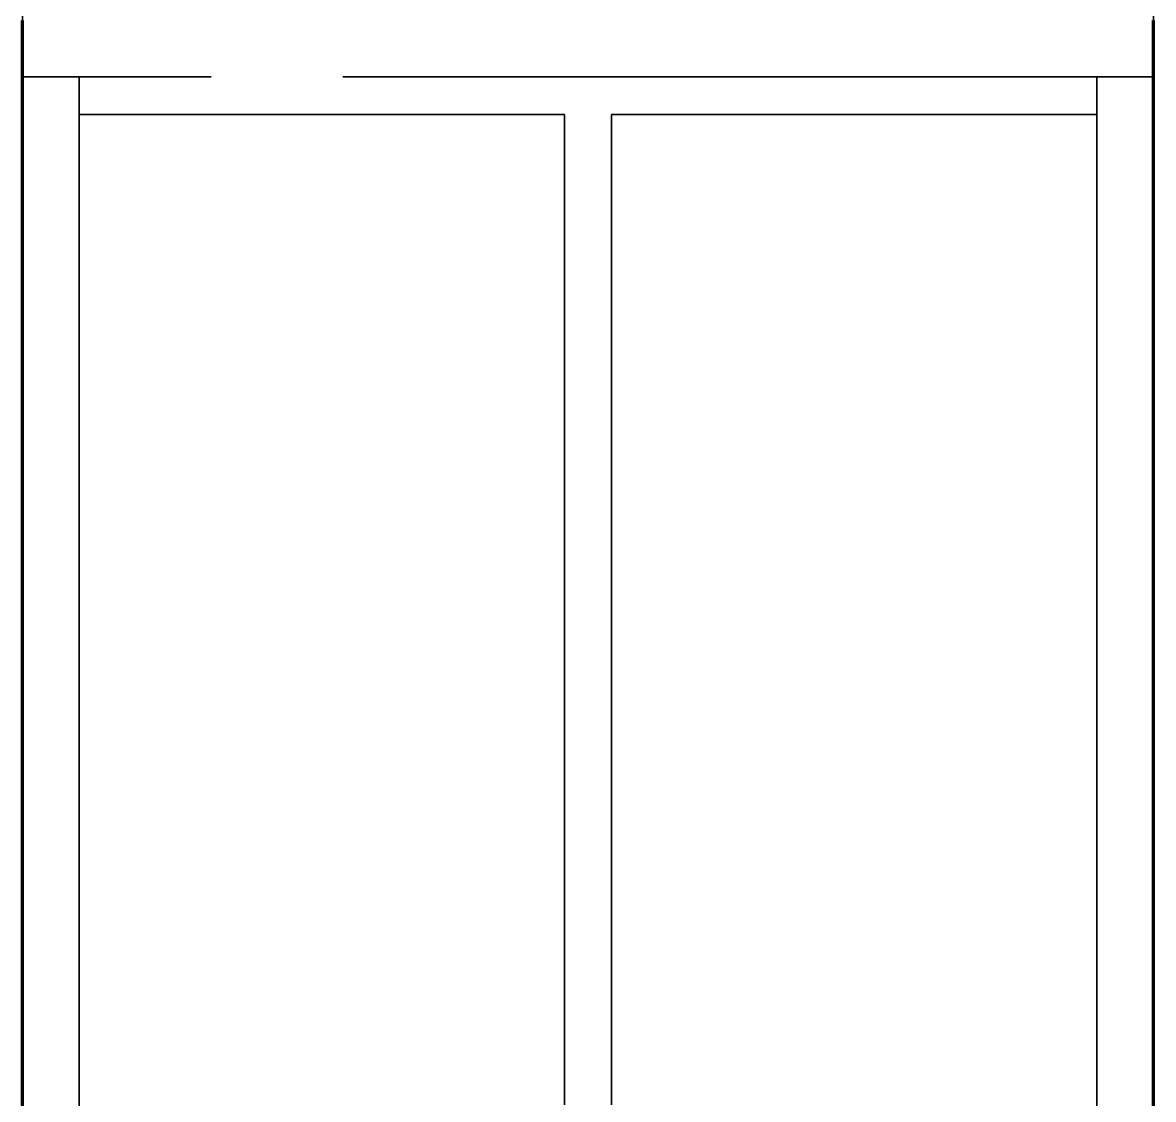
# Model space of a CAD drawing. Header units: millimetres. Extents: x 0 to 2382, y 0 to 420.
# Drawn here: x 125.4 to 131.4, y 118.98 to 124.69 of the extents above; entities that cross this region are included whole.
import ezdxf

# ---------------------------------------------------------------- set-up
doc = ezdxf.new("R2010")
doc.units = ezdxf.units.MM
doc.linetypes.add('IRAM-E-TRAZOS', pattern=[5, 4, -1])
doc.layers.add('01-VISIBLE', color=7, linetype='CONTINUOUS', lineweight=70)
doc.layers.add('02-OCULTA', color=4, linetype='IRAM-E-TRAZOS', lineweight=35)

msp = doc.modelspace()

# ---------------------------------------------------------------- linework, layer by layer
at = {"layer": '01-VISIBLE'}
for points in [[(125.4, 118.9), (125.4, 119), (125.4, 119.1), (125.4, 119.2), (125.4, 119.3), (125.4, 119.4), (125.4, 119.5), (125.4, 119.6), (125.4, 119.7), (125.4, 119.8), (125.4, 119.9), (125.4, 120), (125.4, 120.1), (125.4, 120.2), (125.4, 120.3), (125.4, 120.4), (125.4, 120.5), (125.4, 120.6), (125.4, 120.7), (125.4, 120.8), (125.4, 120.9), (125.4, 121), (125.4, 121.1), (125.4, 121.2), (125.4, 121.3), (125.4, 121.4), (125.4, 121.5), (125.4, 121.6), (125.4, 121.7), (125.4, 121.8), (125.4, 121.9), (125.4, 122), (125.4, 122.1), (125.4, 122.2), (125.4, 122.3), (125.4, 122.4), (125.4, 122.5), (125.4, 122.6), (125.4, 122.7), (125.4, 122.8), (125.4, 122.9), (125.4, 123), (125.4, 123.1), (125.4, 123.2), (125.4, 123.3), (125.4, 123.4), (125.4, 123.5), (125.4, 123.6), (125.4, 123.7), (125.4, 123.8), (125.4, 123.9), (125.4, 124), (125.4, 124.1), (125.4, 124.2), (125.4, 124.3), (125.4, 124.4), (125.4, 124.5), (125.4, 124.6), (125.4, 124.7)], [(131.4, 118.9), (131.4, 119), (131.4, 119.1), (131.4, 119.2), (131.4, 119.3), (131.4, 119.4), (131.4, 119.5), (131.4, 119.6), (131.4, 119.7), (131.4, 119.8), (131.4, 119.9), (131.4, 120), (131.4, 120.1), (131.4, 120.2), (131.4, 120.3), (131.4, 120.4), (131.4, 120.5), (131.4, 120.6), (131.4, 120.7), (131.4, 120.8), (131.4, 120.9), (131.4, 121), (131.4, 121.1), (131.4, 121.2), (131.4, 121.3), (131.4, 121.4), (131.4, 121.5), (131.4, 121.6), (131.4, 121.7), (131.4, 121.8), (131.4, 121.9), (131.4, 122), (131.4, 122.1), (131.4, 122.2), (131.4, 122.3), (131.4, 122.4), (131.4, 122.5), (131.4, 122.6), (131.4, 122.7), (131.4, 122.8), (131.4, 122.9), (131.4, 123), (131.4, 123.1), (131.4, 123.2), (131.4, 123.3), (131.4, 123.4), (131.4, 123.5), (131.4, 123.6), (131.4, 123.7), (131.4, 123.8), (131.4, 123.9), (131.4, 124), (131.4, 124.1), (131.4, 124.2), (131.4, 124.3), (131.4, 124.4), (131.4, 124.5), (131.4, 124.6), (131.4, 124.7)]]:
    msp.add_lwpolyline(points, dxfattribs=at)
at = {"layer": '02-OCULTA'}
for p, q in [((131.4, 124.4), (125.4, 124.4)), ((131.1, 124.4), (125.7, 124.4)), ((128.275, 124.2), (125.7, 124.2)), ((131.1, 124.2), (128.525, 124.2))]:
    msp.add_line(p, q, dxfattribs=at)
for points in [[(125.4, 124.7368), (125.4, 124.6867), (125.4, 124.6366), (125.4, 124.5865), (125.4, 124.5363), (125.4, 124.4862), (125.4, 124.4361), (125.4, 124.386), (125.4, 124.3358), (125.4, 124.2857), (125.4, 124.2356), (125.4, 124.1855), (125.4, 124.1353), (125.4, 124.0852), (125.4, 124.0351), (125.4, 123.985), (125.4, 123.9348), (125.4, 123.8847), (125.4, 123.8346), (125.4, 123.7845), (125.4, 123.7343), (125.4, 123.6842), (125.4, 123.6341), (125.4, 123.584), (125.4, 123.5338), (125.4, 123.4837), (125.4, 123.4336), (125.4, 123.3835), (125.4, 123.3333), (125.4, 123.2832), (125.4, 123.2331), (125.4, 123.183), (125.4, 123.1328), (125.4, 123.0827), (125.4, 123.0326), (125.4, 122.9825), (125.4, 122.9323), (125.4, 122.8822), (125.4, 122.8321), (125.4, 122.782), (125.4, 122.7318), (125.4, 122.6817), (125.4, 122.6316), (125.4, 122.5815), (125.4, 122.5313), (125.4, 122.4812), (125.4, 122.4311), (125.4, 122.381), (125.4, 122.3308), (125.4, 122.2807), (125.4, 122.2306), (125.4, 122.1805), (125.4, 122.1303), (125.4, 122.0802), (125.4, 122.0301), (125.4, 121.9799), (125.4, 121.9298), (125.4, 121.8797), (125.4, 121.8296), (125.4, 121.7794), (125.4, 121.7293), (125.4, 121.6792), (125.4, 121.6291), (125.4, 121.5789), (125.4, 121.5288), (125.4, 121.4787), (125.4, 121.4286), (125.4, 121.3784), (125.4, 121.3283), (125.4, 121.2782), (125.4, 121.2281), (125.4, 121.1779), (125.4, 121.1278), (125.4, 121.0777), (125.4, 121.0276), (125.4, 120.9774), (125.4, 120.9273), (125.4, 120.8772), (125.4, 120.8271), (125.4, 120.7769), (125.4, 120.7268), (125.4, 120.6767), (125.4, 120.6266), (125.4, 120.5764), (125.4, 120.5263), (125.4, 120.4762), (125.4, 120.4261), (125.4, 120.3759), (125.4, 120.3258), (125.4, 120.2757), (125.4, 120.2256), (125.4, 120.1754), (125.4, 120.1253), (125.4, 120.0752), (125.4, 120.0251), (125.4, 119.9749), (125.4, 119.9248), (125.4, 119.8747), (125.4, 119.8246), (125.4, 119.7744), (125.4, 119.7243), (125.4, 119.6742), (125.4, 119.6241), (125.4, 119.5739), (125.4, 119.5238), (125.4, 119.4737), (125.4, 119.4236), (125.4, 119.3734), (125.4, 119.3233), (125.4, 119.2732), (125.4, 119.2231), (125.4, 119.1729), (125.4, 119.1228), (125.4, 119.0727), (125.4, 119.0226), (125.4, 118.9724)], [(131.4, 124.7368), (131.4, 124.6867), (131.4, 124.6366), (131.4, 124.5865), (131.4, 124.5363), (131.4, 124.4862), (131.4, 124.4361), (131.4, 124.386), (131.4, 124.3358), (131.4, 124.2857), (131.4, 124.2356), (131.4, 124.1855), (131.4, 124.1353), (131.4, 124.0852), (131.4, 124.0351), (131.4, 123.985), (131.4, 123.9348), (131.4, 123.8847), (131.4, 123.8346), (131.4, 123.7845), (131.4, 123.7343), (131.4, 123.6842), (131.4, 123.6341), (131.4, 123.584), (131.4, 123.5338), (131.4, 123.4837), (131.4, 123.4336), (131.4, 123.3835), (131.4, 123.3333), (131.4, 123.2832), (131.4, 123.2331), (131.4, 123.183), (131.4, 123.1328), (131.4, 123.0827), (131.4, 123.0326), (131.4, 122.9825), (131.4, 122.9323), (131.4, 122.8822), (131.4, 122.8321), (131.4, 122.782), (131.4, 122.7318), (131.4, 122.6817), (131.4, 122.6316), (131.4, 122.5815), (131.4, 122.5313), (131.4, 122.4812), (131.4, 122.4311), (131.4, 122.381), (131.4, 122.3308), (131.4, 122.2807), (131.4, 122.2306), (131.4, 122.1805), (131.4, 122.1303), (131.4, 122.0802), (131.4, 122.0301), (131.4, 121.9799), (131.4, 121.9298), (131.4, 121.8797), (131.4, 121.8296), (131.4, 121.7794), (131.4, 121.7293), (131.4, 121.6792), (131.4, 121.6291), (131.4, 121.5789), (131.4, 121.5288), (131.4, 121.4787), (131.4, 121.4286), (131.4, 121.3784), (131.4, 121.3283), (131.4, 121.2782), (131.4, 121.2281), (131.4, 121.1779), (131.4, 121.1278), (131.4, 121.0777), (131.4, 121.0276), (131.4, 120.9774), (131.4, 120.9273), (131.4, 120.8772), (131.4, 120.8271), (131.4, 120.7769), (131.4, 120.7268), (131.4, 120.6767), (131.4, 120.6266), (131.4, 120.5764), (131.4, 120.5263), (131.4, 120.4762), (131.4, 120.4261), (131.4, 120.3759), (131.4, 120.3258), (131.4, 120.2757), (131.4, 120.2256), (131.4, 120.1754), (131.4, 120.1253), (131.4, 120.0752), (131.4, 120.0251), (131.4, 119.9749), (131.4, 119.9248), (131.4, 119.8747), (131.4, 119.8246), (131.4, 119.7744), (131.4, 119.7243), (131.4, 119.6742), (131.4, 119.6241), (131.4, 119.5739), (131.4, 119.5238), (131.4, 119.4737), (131.4, 119.4236), (131.4, 119.3734), (131.4, 119.3233), (131.4, 119.2732), (131.4, 119.2231), (131.4, 119.1729), (131.4, 119.1228), (131.4, 119.0727), (131.4, 119.0226), (131.4, 118.9724)], [(125.4, 118.928), (125.4, 119), (125.4, 119.072), (125.4, 119.144), (125.4, 119.216), (125.4, 119.288), (125.4, 119.36), (125.4, 119.432), (125.4, 119.504), (125.4, 119.576), (125.4, 119.648), (125.4, 119.72), (125.4, 119.792), (125.4, 119.864), (125.4, 119.936), (125.4, 120.008), (125.4, 120.08), (125.4, 120.152), (125.4, 120.224), (125.4, 120.296), (125.4, 120.368), (125.4, 120.44), (125.4, 120.512), (125.4, 120.584), (125.4, 120.656), (125.4, 120.728), (125.4, 120.8), (125.4, 120.872), (125.4, 120.944), (125.4, 121.016), (125.4, 121.088), (125.4, 121.16), (125.4, 121.232), (125.4, 121.304), (125.4, 121.376), (125.4, 121.448), (125.4, 121.52), (125.4, 121.592), (125.4, 121.664), (125.4, 121.736), (125.4, 121.808), (125.4, 121.88), (125.4, 121.952), (125.4, 122.024), (125.4, 122.096), (125.4, 122.168), (125.4, 122.24), (125.4, 122.312), (125.4, 122.384), (125.4, 122.456), (125.4, 122.528), (125.4, 122.6), (125.4, 122.672), (125.4, 122.744), (125.4, 122.816), (125.4, 122.888), (125.4, 122.96), (125.4, 123.032), (125.4, 123.104), (125.4, 123.176), (125.4, 123.248), (125.4, 123.32), (125.4, 123.392), (125.4, 123.464), (125.4, 123.536), (125.4, 123.608), (125.4, 123.68), (125.4, 123.752), (125.4, 123.824), (125.4, 123.896), (125.4, 123.968), (125.4, 124.04), (125.4, 124.112), (125.4, 124.184), (125.4, 124.256), (125.4, 124.328), (125.4, 124.4)], [(125.4, 124.4), (125.4, 124.3498), (125.4, 124.2997), (125.4, 124.2495), (125.4, 124.1993), (125.4, 124.1491), (125.4, 124.099), (125.4, 124.0488), (125.4, 123.9986), (125.4, 123.9484), (125.4, 123.8983), (125.4, 123.8481), (125.4, 123.7979), (125.4, 123.7477), (125.4, 123.6976), (125.4, 123.6474), (125.4, 123.5972), (125.4, 123.547), (125.4, 123.4969), (125.4, 123.4467), (125.4, 123.3965), (125.4, 123.3463), (125.4, 123.2962), (125.4, 123.246), (125.4, 123.1958), (125.4, 123.1456), (125.4, 123.0955), (125.4, 123.0453), (125.4, 122.9951), (125.4, 122.9449), (125.4, 122.8948), (125.4, 122.8446), (125.4, 122.7944), (125.4, 122.7443), (125.4, 122.6941), (125.4, 122.6439), (125.4, 122.5937), (125.4, 122.5436), (125.4, 122.4934), (125.4, 122.4432), (125.4, 122.393), (125.4, 122.3429), (125.4, 122.2927), (125.4, 122.2425), (125.4, 122.1923), (125.4, 122.1422), (125.4, 122.092), (125.4, 122.0418), (125.4, 121.9916), (125.4, 121.9415), (125.4, 121.8913), (125.4, 121.8411), (125.4, 121.7909), (125.4, 121.7408), (125.4, 121.6906), (125.4, 121.6404), (125.4, 121.5902), (125.4, 121.5401), (125.4, 121.4899), (125.4, 121.4397), (125.4, 121.3895), (125.4, 121.3394), (125.4, 121.2892), (125.4, 121.239), (125.4, 121.1889), (125.4, 121.1387), (125.4, 121.0885), (125.4, 121.0383), (125.4, 120.9882), (125.4, 120.938), (125.4, 120.8878), (125.4, 120.8376), (125.4, 120.7875), (125.4, 120.7373), (125.4, 120.6871), (125.4, 120.6369), (125.4, 120.5868), (125.4, 120.5366), (125.4, 120.4864), (125.4, 120.4362), (125.4, 120.3861), (125.4, 120.3359), (125.4, 120.2857), (125.4, 120.2355), (125.4, 120.1854), (125.4, 120.1352), (125.4, 120.085), (125.4, 120.0348), (125.4, 119.9847), (125.4, 119.9345), (125.4, 119.8843), (125.4, 119.8341), (125.4, 119.784), (125.4, 119.7338), (125.4, 119.6836), (125.4, 119.6334), (125.4, 119.5833), (125.4, 119.5331), (125.4, 119.4829), (125.4, 119.4328), (125.4, 119.3826), (125.4, 119.3324), (125.4, 119.2822), (125.4, 119.2321), (125.4, 119.1819), (125.4, 119.1317), (125.4, 119.0815), (125.4, 119.0314), (125.4, 118.9812), (125.4, 118.931)], [(125.7, 118.928), (125.7, 119), (125.7, 119.072), (125.7, 119.144), (125.7, 119.216), (125.7, 119.288), (125.7, 119.36), (125.7, 119.432), (125.7, 119.504), (125.7, 119.576), (125.7, 119.648), (125.7, 119.72), (125.7, 119.792), (125.7, 119.864), (125.7, 119.936), (125.7, 120.008), (125.7, 120.08), (125.7, 120.152), (125.7, 120.224), (125.7, 120.296), (125.7, 120.368), (125.7, 120.44), (125.7, 120.512), (125.7, 120.584), (125.7, 120.656), (125.7, 120.728), (125.7, 120.8), (125.7, 120.872), (125.7, 120.944), (125.7, 121.016), (125.7, 121.088), (125.7, 121.16), (125.7, 121.232), (125.7, 121.304), (125.7, 121.376), (125.7, 121.448), (125.7, 121.52), (125.7, 121.592), (125.7, 121.664), (125.7, 121.736), (125.7, 121.808), (125.7, 121.88), (125.7, 121.952), (125.7, 122.024), (125.7, 122.096), (125.7, 122.168), (125.7, 122.24), (125.7, 122.312), (125.7, 122.384), (125.7, 122.456), (125.7, 122.528), (125.7, 122.6), (125.7, 122.672), (125.7, 122.744), (125.7, 122.816), (125.7, 122.888), (125.7, 122.96), (125.7, 123.032), (125.7, 123.104), (125.7, 123.176), (125.7, 123.248), (125.7, 123.32), (125.7, 123.392), (125.7, 123.464), (125.7, 123.536), (125.7, 123.608), (125.7, 123.68), (125.7, 123.752), (125.7, 123.824), (125.7, 123.896), (125.7, 123.968), (125.7, 124.04), (125.7, 124.112), (125.7, 124.184), (125.7, 124.256), (125.7, 124.328), (125.7, 124.4)], [(125.7, 124.4), (125.7, 124.3498), (125.7, 124.2997), (125.7, 124.2495), (125.7, 124.1993), (125.7, 124.1491), (125.7, 124.099), (125.7, 124.0488), (125.7, 123.9986), (125.7, 123.9484), (125.7, 123.8983), (125.7, 123.8481), (125.7, 123.7979), (125.7, 123.7477), (125.7, 123.6976), (125.7, 123.6474), (125.7, 123.5972), (125.7, 123.547), (125.7, 123.4969), (125.7, 123.4467), (125.7, 123.3965), (125.7, 123.3463), (125.7, 123.2962), (125.7, 123.246), (125.7, 123.1958), (125.7, 123.1456), (125.7, 123.0955), (125.7, 123.0453), (125.7, 122.9951), (125.7, 122.9449), (125.7, 122.8948), (125.7, 122.8446), (125.7, 122.7944), (125.7, 122.7443), (125.7, 122.6941), (125.7, 122.6439), (125.7, 122.5937), (125.7, 122.5436), (125.7, 122.4934), (125.7, 122.4432), (125.7, 122.393), (125.7, 122.3429), (125.7, 122.2927), (125.7, 122.2425), (125.7, 122.1923), (125.7, 122.1422), (125.7, 122.092), (125.7, 122.0418), (125.7, 121.9916), (125.7, 121.9415), (125.7, 121.8913), (125.7, 121.8411), (125.7, 121.7909), (125.7, 121.7408), (125.7, 121.6906), (125.7, 121.6404), (125.7, 121.5902), (125.7, 121.5401), (125.7, 121.4899), (125.7, 121.4397), (125.7, 121.3895), (125.7, 121.3394), (125.7, 121.2892), (125.7, 121.239), (125.7, 121.1889), (125.7, 121.1387), (125.7, 121.0885), (125.7, 121.0383), (125.7, 120.9882), (125.7, 120.938), (125.7, 120.8878), (125.7, 120.8376), (125.7, 120.7875), (125.7, 120.7373), (125.7, 120.6871), (125.7, 120.6369), (125.7, 120.5868), (125.7, 120.5366), (125.7, 120.4864), (125.7, 120.4362), (125.7, 120.3861), (125.7, 120.3359), (125.7, 120.2857), (125.7, 120.2355), (125.7, 120.1854), (125.7, 120.1352), (125.7, 120.085), (125.7, 120.0348), (125.7, 119.9847), (125.7, 119.9345), (125.7, 119.8843), (125.7, 119.8341), (125.7, 119.784), (125.7, 119.7338), (125.7, 119.6836), (125.7, 119.6334), (125.7, 119.5833), (125.7, 119.5331), (125.7, 119.4829), (125.7, 119.4328), (125.7, 119.3826), (125.7, 119.3324), (125.7, 119.2822), (125.7, 119.2321), (125.7, 119.1819), (125.7, 119.1317), (125.7, 119.0815), (125.7, 119.0314), (125.7, 118.9812), (125.7, 118.931)], [(131.1, 118.928), (131.1, 119), (131.1, 119.072), (131.1, 119.144), (131.1, 119.216), (131.1, 119.288), (131.1, 119.36), (131.1, 119.432), (131.1, 119.504), (131.1, 119.576), (131.1, 119.648), (131.1, 119.72), (131.1, 119.792), (131.1, 119.864), (131.1, 119.936), (131.1, 120.008), (131.1, 120.08), (131.1, 120.152), (131.1, 120.224), (131.1, 120.296), (131.1, 120.368), (131.1, 120.44), (131.1, 120.512), (131.1, 120.584), (131.1, 120.656), (131.1, 120.728), (131.1, 120.8), (131.1, 120.872), (131.1, 120.944), (131.1, 121.016), (131.1, 121.088), (131.1, 121.16), (131.1, 121.232), (131.1, 121.304), (131.1, 121.376), (131.1, 121.448), (131.1, 121.52), (131.1, 121.592), (131.1, 121.664), (131.1, 121.736), (131.1, 121.808), (131.1, 121.88), (131.1, 121.952), (131.1, 122.024), (131.1, 122.096), (131.1, 122.168), (131.1, 122.24), (131.1, 122.312), (131.1, 122.384), (131.1, 122.456), (131.1, 122.528), (131.1, 122.6), (131.1, 122.672), (131.1, 122.744), (131.1, 122.816), (131.1, 122.888), (131.1, 122.96), (131.1, 123.032), (131.1, 123.104), (131.1, 123.176), (131.1, 123.248), (131.1, 123.32), (131.1, 123.392), (131.1, 123.464), (131.1, 123.536), (131.1, 123.608), (131.1, 123.68), (131.1, 123.752), (131.1, 123.824), (131.1, 123.896), (131.1, 123.968), (131.1, 124.04), (131.1, 124.112), (131.1, 124.184), (131.1, 124.256), (131.1, 124.328), (131.1, 124.4)], [(131.1, 124.4), (131.1, 124.3498), (131.1, 124.2997), (131.1, 124.2495), (131.1, 124.1993), (131.1, 124.1491), (131.1, 124.099), (131.1, 124.0488), (131.1, 123.9986), (131.1, 123.9484), (131.1, 123.8983), (131.1, 123.8481), (131.1, 123.7979), (131.1, 123.7477), (131.1, 123.6976), (131.1, 123.6474), (131.1, 123.5972), (131.1, 123.547), (131.1, 123.4969), (131.1, 123.4467), (131.1, 123.3965), (131.1, 123.3463), (131.1, 123.2962), (131.1, 123.246), (131.1, 123.1958), (131.1, 123.1456), (131.1, 123.0955), (131.1, 123.0453), (131.1, 122.9951), (131.1, 122.9449), (131.1, 122.8948), (131.1, 122.8446), (131.1, 122.7944), (131.1, 122.7443), (131.1, 122.6941), (131.1, 122.6439), (131.1, 122.5937), (131.1, 122.5436), (131.1, 122.4934), (131.1, 122.4432), (131.1, 122.393), (131.1, 122.3429), (131.1, 122.2927), (131.1, 122.2425), (131.1, 122.1923), (131.1, 122.1422), (131.1, 122.092), (131.1, 122.0418), (131.1, 121.9916), (131.1, 121.9415), (131.1, 121.8913), (131.1, 121.8411), (131.1, 121.7909), (131.1, 121.7408), (131.1, 121.6906), (131.1, 121.6404), (131.1, 121.5902), (131.1, 121.5401), (131.1, 121.4899), (131.1, 121.4397), (131.1, 121.3895), (131.1, 121.3394), (131.1, 121.2892), (131.1, 121.239), (131.1, 121.1889), (131.1, 121.1387), (131.1, 121.0885), (131.1, 121.0383), (131.1, 120.9882), (131.1, 120.938), (131.1, 120.8878), (131.1, 120.8376), (131.1, 120.7875), (131.1, 120.7373), (131.1, 120.6871), (131.1, 120.6369), (131.1, 120.5868), (131.1, 120.5366), (131.1, 120.4864), (131.1, 120.4362), (131.1, 120.3861), (131.1, 120.3359), (131.1, 120.2857), (131.1, 120.2355), (131.1, 120.1854), (131.1, 120.1352), (131.1, 120.085), (131.1, 120.0348), (131.1, 119.9847), (131.1, 119.9345), (131.1, 119.8843), (131.1, 119.8341), (131.1, 119.784), (131.1, 119.7338), (131.1, 119.6836), (131.1, 119.6334), (131.1, 119.5833), (131.1, 119.5331), (131.1, 119.4829), (131.1, 119.4328), (131.1, 119.3826), (131.1, 119.3324), (131.1, 119.2822), (131.1, 119.2321), (131.1, 119.1819), (131.1, 119.1317), (131.1, 119.0815), (131.1, 119.0314), (131.1, 118.9812), (131.1, 118.931)], [(131.4, 118.928), (131.4, 119), (131.4, 119.072), (131.4, 119.144), (131.4, 119.216), (131.4, 119.288), (131.4, 119.36), (131.4, 119.432), (131.4, 119.504), (131.4, 119.576), (131.4, 119.648), (131.4, 119.72), (131.4, 119.792), (131.4, 119.864), (131.4, 119.936), (131.4, 120.008), (131.4, 120.08), (131.4, 120.152), (131.4, 120.224), (131.4, 120.296), (131.4, 120.368), (131.4, 120.44), (131.4, 120.512), (131.4, 120.584), (131.4, 120.656), (131.4, 120.728), (131.4, 120.8), (131.4, 120.872), (131.4, 120.944), (131.4, 121.016), (131.4, 121.088), (131.4, 121.16), (131.4, 121.232), (131.4, 121.304), (131.4, 121.376), (131.4, 121.448), (131.4, 121.52), (131.4, 121.592), (131.4, 121.664), (131.4, 121.736), (131.4, 121.808), (131.4, 121.88), (131.4, 121.952), (131.4, 122.024), (131.4, 122.096), (131.4, 122.168), (131.4, 122.24), (131.4, 122.312), (131.4, 122.384), (131.4, 122.456), (131.4, 122.528), (131.4, 122.6), (131.4, 122.672), (131.4, 122.744), (131.4, 122.816), (131.4, 122.888), (131.4, 122.96), (131.4, 123.032), (131.4, 123.104), (131.4, 123.176), (131.4, 123.248), (131.4, 123.32), (131.4, 123.392), (131.4, 123.464), (131.4, 123.536), (131.4, 123.608), (131.4, 123.68), (131.4, 123.752), (131.4, 123.824), (131.4, 123.896), (131.4, 123.968), (131.4, 124.04), (131.4, 124.112), (131.4, 124.184), (131.4, 124.256), (131.4, 124.328), (131.4, 124.4)], [(131.4, 124.4), (131.4, 124.3498), (131.4, 124.2997), (131.4, 124.2495), (131.4, 124.1993), (131.4, 124.1491), (131.4, 124.099), (131.4, 124.0488), (131.4, 123.9986), (131.4, 123.9484), (131.4, 123.8983), (131.4, 123.8481), (131.4, 123.7979), (131.4, 123.7477), (131.4, 123.6976), (131.4, 123.6474), (131.4, 123.5972), (131.4, 123.547), (131.4, 123.4969), (131.4, 123.4467), (131.4, 123.3965), (131.4, 123.3463), (131.4, 123.2962), (131.4, 123.246), (131.4, 123.1958), (131.4, 123.1456), (131.4, 123.0955), (131.4, 123.0453), (131.4, 122.9951), (131.4, 122.9449), (131.4, 122.8948), (131.4, 122.8446), (131.4, 122.7944), (131.4, 122.7443), (131.4, 122.6941), (131.4, 122.6439), (131.4, 122.5937), (131.4, 122.5436), (131.4, 122.4934), (131.4, 122.4432), (131.4, 122.393), (131.4, 122.3429), (131.4, 122.2927), (131.4, 122.2425), (131.4, 122.1923), (131.4, 122.1422), (131.4, 122.092), (131.4, 122.0418), (131.4, 121.9916), (131.4, 121.9415), (131.4, 121.8913), (131.4, 121.8411), (131.4, 121.7909), (131.4, 121.7408), (131.4, 121.6906), (131.4, 121.6404), (131.4, 121.5902), (131.4, 121.5401), (131.4, 121.4899), (131.4, 121.4397), (131.4, 121.3895), (131.4, 121.3394), (131.4, 121.2892), (131.4, 121.239), (131.4, 121.1889), (131.4, 121.1387), (131.4, 121.0885), (131.4, 121.0383), (131.4, 120.9882), (131.4, 120.938), (131.4, 120.8878), (131.4, 120.8376), (131.4, 120.7875), (131.4, 120.7373), (131.4, 120.6871), (131.4, 120.6369), (131.4, 120.5868), (131.4, 120.5366), (131.4, 120.4864), (131.4, 120.4362), (131.4, 120.3861), (131.4, 120.3359), (131.4, 120.2857), (131.4, 120.2355), (131.4, 120.1854), (131.4, 120.1352), (131.4, 120.085), (131.4, 120.0348), (131.4, 119.9847), (131.4, 119.9345), (131.4, 119.8843), (131.4, 119.8341), (131.4, 119.784), (131.4, 119.7338), (131.4, 119.6836), (131.4, 119.6334), (131.4, 119.5833), (131.4, 119.5331), (131.4, 119.4829), (131.4, 119.4328), (131.4, 119.3826), (131.4, 119.3324), (131.4, 119.2822), (131.4, 119.2321), (131.4, 119.1819), (131.4, 119.1317), (131.4, 119.0815), (131.4, 119.0314), (131.4, 118.9812), (131.4, 118.931)], [(125.7, 118.946), (125.7, 119.017), (125.7, 119.088), (125.7, 119.159), (125.7, 119.23), (125.7, 119.301), (125.7, 119.372), (125.7, 119.443), (125.7, 119.514), (125.7, 119.585), (125.7, 119.656), (125.7, 119.727), (125.7, 119.798), (125.7, 119.869), (125.7, 119.94), (125.7, 120.011), (125.7, 120.082), (125.7, 120.153), (125.7, 120.224), (125.7, 120.295), (125.7, 120.366), (125.7, 120.437), (125.7, 120.508), (125.7, 120.579), (125.7, 120.65), (125.7, 120.721), (125.7, 120.792), (125.7, 120.863), (125.7, 120.934), (125.7, 121.005), (125.7, 121.076), (125.7, 121.147), (125.7, 121.218), (125.7, 121.289), (125.7, 121.36), (125.7, 121.431), (125.7, 121.502), (125.7, 121.573), (125.7, 121.644), (125.7, 121.715), (125.7, 121.786), (125.7, 121.857), (125.7, 121.928), (125.7, 121.999), (125.7, 122.07), (125.7, 122.141), (125.7, 122.212), (125.7, 122.283), (125.7, 122.354), (125.7, 122.425), (125.7, 122.496), (125.7, 122.567), (125.7, 122.638), (125.7, 122.709), (125.7, 122.78), (125.7, 122.851), (125.7, 122.922), (125.7, 122.993), (125.7, 123.064), (125.7, 123.135), (125.7, 123.206), (125.7, 123.277), (125.7, 123.348), (125.7, 123.419), (125.7, 123.49), (125.7, 123.561), (125.7, 123.632), (125.7, 123.703), (125.7, 123.774), (125.7, 123.845), (125.7, 123.916), (125.7, 123.987), (125.7, 124.058), (125.7, 124.129), (125.7, 124.2)], [(125.7, 124.2), (125.7, 124.15), (125.7, 124.1), (125.7, 124.05), (125.7, 124), (125.7, 123.95), (125.7, 123.9), (125.7, 123.85), (125.7, 123.8), (125.7, 123.75), (125.7, 123.7), (125.7, 123.65), (125.7, 123.6), (125.7, 123.55), (125.7, 123.5), (125.7, 123.45), (125.7, 123.4), (125.7, 123.35), (125.7, 123.3), (125.7, 123.25), (125.7, 123.2), (125.7, 123.15), (125.7, 123.1), (125.7, 123.05), (125.7, 123), (125.7, 122.95), (125.7, 122.9), (125.7, 122.85), (125.7, 122.8), (125.7, 122.75), (125.7, 122.7), (125.7, 122.65), (125.7, 122.6), (125.7, 122.55), (125.7, 122.5), (125.7, 122.45), (125.7, 122.4), (125.7, 122.35), (125.7, 122.3), (125.7, 122.25), (125.7, 122.2), (125.7, 122.15), (125.7, 122.1), (125.7, 122.05), (125.7, 122), (125.7, 121.95), (125.7, 121.9), (125.7, 121.85), (125.7, 121.8), (125.7, 121.75), (125.7, 121.7), (125.7, 121.65), (125.7, 121.6), (125.7, 121.55), (125.7, 121.5), (125.7, 121.45), (125.7, 121.4), (125.7, 121.35), (125.7, 121.3), (125.7, 121.25), (125.7, 121.2), (125.7, 121.15), (125.7, 121.1), (125.7, 121.05), (125.7, 121), (125.7, 120.95), (125.7, 120.9), (125.7, 120.85), (125.7, 120.8), (125.7, 120.75), (125.7, 120.7), (125.7, 120.65), (125.7, 120.6), (125.7, 120.55), (125.7, 120.5), (125.7, 120.45), (125.7, 120.4), (125.7, 120.35), (125.7, 120.3), (125.7, 120.25), (125.7, 120.2), (125.7, 120.15), (125.7, 120.1), (125.7, 120.05), (125.7, 120), (125.7, 119.95), (125.7, 119.9), (125.7, 119.85), (125.7, 119.8), (125.7, 119.75), (125.7, 119.7), (125.7, 119.65), (125.7, 119.6), (125.7, 119.55), (125.7, 119.5), (125.7, 119.45), (125.7, 119.4), (125.7, 119.35), (125.7, 119.3), (125.7, 119.25), (125.7, 119.2), (125.7, 119.15), (125.7, 119.1), (125.7, 119.05), (125.7, 119), (125.7, 118.95)], [(128.275, 118.946), (128.275, 119.017), (128.275, 119.088), (128.275, 119.159), (128.275, 119.23), (128.275, 119.301), (128.275, 119.372), (128.275, 119.443), (128.275, 119.514), (128.275, 119.585), (128.275, 119.656), (128.275, 119.727), (128.275, 119.798), (128.275, 119.869), (128.275, 119.94), (128.275, 120.011), (128.275, 120.082), (128.275, 120.153), (128.275, 120.224), (128.275, 120.295), (128.275, 120.366), (128.275, 120.437), (128.275, 120.508), (128.275, 120.579), (128.275, 120.65), (128.275, 120.721), (128.275, 120.792), (128.275, 120.863), (128.275, 120.934), (128.275, 121.005), (128.275, 121.076), (128.275, 121.147), (128.275, 121.218), (128.275, 121.289), (128.275, 121.36), (128.275, 121.431), (128.275, 121.502), (128.275, 121.573), (128.275, 121.644), (128.275, 121.715), (128.275, 121.786), (128.275, 121.857), (128.275, 121.928), (128.275, 121.999), (128.275, 122.07), (128.275, 122.141), (128.275, 122.212), (128.275, 122.283), (128.275, 122.354), (128.275, 122.425), (128.275, 122.496), (128.275, 122.567), (128.275, 122.638), (128.275, 122.709), (128.275, 122.78), (128.275, 122.851), (128.275, 122.922), (128.275, 122.993), (128.275, 123.064), (128.275, 123.135), (128.275, 123.206), (128.275, 123.277), (128.275, 123.348), (128.275, 123.419), (128.275, 123.49), (128.275, 123.561), (128.275, 123.632), (128.275, 123.703), (128.275, 123.774), (128.275, 123.845), (128.275, 123.916), (128.275, 123.987), (128.275, 124.058), (128.275, 124.129), (128.275, 124.2)], [(128.275, 124.2), (128.275, 124.15), (128.275, 124.1), (128.275, 124.05), (128.275, 124), (128.275, 123.95), (128.275, 123.9), (128.275, 123.85), (128.275, 123.8), (128.275, 123.75), (128.275, 123.7), (128.275, 123.65), (128.275, 123.6), (128.275, 123.55), (128.275, 123.5), (128.275, 123.45), (128.275, 123.4), (128.275, 123.35), (128.275, 123.3), (128.275, 123.25), (128.275, 123.2), (128.275, 123.15), (128.275, 123.1), (128.275, 123.05), (128.275, 123), (128.275, 122.95), (128.275, 122.9), (128.275, 122.85), (128.275, 122.8), (128.275, 122.75), (128.275, 122.7), (128.275, 122.65), (128.275, 122.6), (128.275, 122.55), (128.275, 122.5), (128.275, 122.45), (128.275, 122.4), (128.275, 122.35), (128.275, 122.3), (128.275, 122.25), (128.275, 122.2), (128.275, 122.15), (128.275, 122.1), (128.275, 122.05), (128.275, 122), (128.275, 121.95), (128.275, 121.9), (128.275, 121.85), (128.275, 121.8), (128.275, 121.75), (128.275, 121.7), (128.275, 121.65), (128.275, 121.6), (128.275, 121.55), (128.275, 121.5), (128.275, 121.45), (128.275, 121.4), (128.275, 121.35), (128.275, 121.3), (128.275, 121.25), (128.275, 121.2), (128.275, 121.15), (128.275, 121.1), (128.275, 121.05), (128.275, 121), (128.275, 120.95), (128.275, 120.9), (128.275, 120.85), (128.275, 120.8), (128.275, 120.75), (128.275, 120.7), (128.275, 120.65), (128.275, 120.6), (128.275, 120.55), (128.275, 120.5), (128.275, 120.45), (128.275, 120.4), (128.275, 120.35), (128.275, 120.3), (128.275, 120.25), (128.275, 120.2), (128.275, 120.15), (128.275, 120.1), (128.275, 120.05), (128.275, 120), (128.275, 119.95), (128.275, 119.9), (128.275, 119.85), (128.275, 119.8), (128.275, 119.75), (128.275, 119.7), (128.275, 119.65), (128.275, 119.6), (128.275, 119.55), (128.275, 119.5), (128.275, 119.45), (128.275, 119.4), (128.275, 119.35), (128.275, 119.3), (128.275, 119.25), (128.275, 119.2), (128.275, 119.15), (128.275, 119.1), (128.275, 119.05), (128.275, 119), (128.275, 118.95)], [(128.525, 118.946), (128.525, 119.017), (128.525, 119.088), (128.525, 119.159), (128.525, 119.23), (128.525, 119.301), (128.525, 119.372), (128.525, 119.443), (128.525, 119.514), (128.525, 119.585), (128.525, 119.656), (128.525, 119.727), (128.525, 119.798), (128.525, 119.869), (128.525, 119.94), (128.525, 120.011), (128.525, 120.082), (128.525, 120.153), (128.525, 120.224), (128.525, 120.295), (128.525, 120.366), (128.525, 120.437), (128.525, 120.508), (128.525, 120.579), (128.525, 120.65), (128.525, 120.721), (128.525, 120.792), (128.525, 120.863), (128.525, 120.934), (128.525, 121.005), (128.525, 121.076), (128.525, 121.147), (128.525, 121.218), (128.525, 121.289), (128.525, 121.36), (128.525, 121.431), (128.525, 121.502), (128.525, 121.573), (128.525, 121.644), (128.525, 121.715), (128.525, 121.786), (128.525, 121.857), (128.525, 121.928), (128.525, 121.999), (128.525, 122.07), (128.525, 122.141), (128.525, 122.212), (128.525, 122.283), (128.525, 122.354), (128.525, 122.425), (128.525, 122.496), (128.525, 122.567), (128.525, 122.638), (128.525, 122.709), (128.525, 122.78), (128.525, 122.851), (128.525, 122.922), (128.525, 122.993), (128.525, 123.064), (128.525, 123.135), (128.525, 123.206), (128.525, 123.277), (128.525, 123.348), (128.525, 123.419), (128.525, 123.49), (128.525, 123.561), (128.525, 123.632), (128.525, 123.703), (128.525, 123.774), (128.525, 123.845), (128.525, 123.916), (128.525, 123.987), (128.525, 124.058), (128.525, 124.129), (128.525, 124.2)], [(128.525, 124.2), (128.525, 124.15), (128.525, 124.1), (128.525, 124.05), (128.525, 124), (128.525, 123.95), (128.525, 123.9), (128.525, 123.85), (128.525, 123.8), (128.525, 123.75), (128.525, 123.7), (128.525, 123.65), (128.525, 123.6), (128.525, 123.55), (128.525, 123.5), (128.525, 123.45), (128.525, 123.4), (128.525, 123.35), (128.525, 123.3), (128.525, 123.25), (128.525, 123.2), (128.525, 123.15), (128.525, 123.1), (128.525, 123.05), (128.525, 123), (128.525, 122.95), (128.525, 122.9), (128.525, 122.85), (128.525, 122.8), (128.525, 122.75), (128.525, 122.7), (128.525, 122.65), (128.525, 122.6), (128.525, 122.55), (128.525, 122.5), (128.525, 122.45), (128.525, 122.4), (128.525, 122.35), (128.525, 122.3), (128.525, 122.25), (128.525, 122.2), (128.525, 122.15), (128.525, 122.1), (128.525, 122.05), (128.525, 122), (128.525, 121.95), (128.525, 121.9), (128.525, 121.85), (128.525, 121.8), (128.525, 121.75), (128.525, 121.7), (128.525, 121.65), (128.525, 121.6), (128.525, 121.55), (128.525, 121.5), (128.525, 121.45), (128.525, 121.4), (128.525, 121.35), (128.525, 121.3), (128.525, 121.25), (128.525, 121.2), (128.525, 121.15), (128.525, 121.1), (128.525, 121.05), (128.525, 121), (128.525, 120.95), (128.525, 120.9), (128.525, 120.85), (128.525, 120.8), (128.525, 120.75), (128.525, 120.7), (128.525, 120.65), (128.525, 120.6), (128.525, 120.55), (128.525, 120.5), (128.525, 120.45), (128.525, 120.4), (128.525, 120.35), (128.525, 120.3), (128.525, 120.25), (128.525, 120.2), (128.525, 120.15), (128.525, 120.1), (128.525, 120.05), (128.525, 120), (128.525, 119.95), (128.525, 119.9), (128.525, 119.85), (128.525, 119.8), (128.525, 119.75), (128.525, 119.7), (128.525, 119.65), (128.525, 119.6), (128.525, 119.55), (128.525, 119.5), (128.525, 119.45), (128.525, 119.4), (128.525, 119.35), (128.525, 119.3), (128.525, 119.25), (128.525, 119.2), (128.525, 119.15), (128.525, 119.1), (128.525, 119.05), (128.525, 119), (128.525, 118.95)], [(131.1, 118.946), (131.1, 119.017), (131.1, 119.088), (131.1, 119.159), (131.1, 119.23), (131.1, 119.301), (131.1, 119.372), (131.1, 119.443), (131.1, 119.514), (131.1, 119.585), (131.1, 119.656), (131.1, 119.727), (131.1, 119.798), (131.1, 119.869), (131.1, 119.94), (131.1, 120.011), (131.1, 120.082), (131.1, 120.153), (131.1, 120.224), (131.1, 120.295), (131.1, 120.366), (131.1, 120.437), (131.1, 120.508), (131.1, 120.579), (131.1, 120.65), (131.1, 120.721), (131.1, 120.792), (131.1, 120.863), (131.1, 120.934), (131.1, 121.005), (131.1, 121.076), (131.1, 121.147), (131.1, 121.218), (131.1, 121.289), (131.1, 121.36), (131.1, 121.431), (131.1, 121.502), (131.1, 121.573), (131.1, 121.644), (131.1, 121.715), (131.1, 121.786), (131.1, 121.857), (131.1, 121.928), (131.1, 121.999), (131.1, 122.07), (131.1, 122.141), (131.1, 122.212), (131.1, 122.283), (131.1, 122.354), (131.1, 122.425), (131.1, 122.496), (131.1, 122.567), (131.1, 122.638), (131.1, 122.709), (131.1, 122.78), (131.1, 122.851), (131.1, 122.922), (131.1, 122.993), (131.1, 123.064), (131.1, 123.135), (131.1, 123.206), (131.1, 123.277), (131.1, 123.348), (131.1, 123.419), (131.1, 123.49), (131.1, 123.561), (131.1, 123.632), (131.1, 123.703), (131.1, 123.774), (131.1, 123.845), (131.1, 123.916), (131.1, 123.987), (131.1, 124.058), (131.1, 124.129), (131.1, 124.2)], [(131.1, 124.2), (131.1, 124.15), (131.1, 124.1), (131.1, 124.05), (131.1, 124), (131.1, 123.95), (131.1, 123.9), (131.1, 123.85), (131.1, 123.8), (131.1, 123.75), (131.1, 123.7), (131.1, 123.65), (131.1, 123.6), (131.1, 123.55), (131.1, 123.5), (131.1, 123.45), (131.1, 123.4), (131.1, 123.35), (131.1, 123.3), (131.1, 123.25), (131.1, 123.2), (131.1, 123.15), (131.1, 123.1), (131.1, 123.05), (131.1, 123), (131.1, 122.95), (131.1, 122.9), (131.1, 122.85), (131.1, 122.8), (131.1, 122.75), (131.1, 122.7), (131.1, 122.65), (131.1, 122.6), (131.1, 122.55), (131.1, 122.5), (131.1, 122.45), (131.1, 122.4), (131.1, 122.35), (131.1, 122.3), (131.1, 122.25), (131.1, 122.2), (131.1, 122.15), (131.1, 122.1), (131.1, 122.05), (131.1, 122), (131.1, 121.95), (131.1, 121.9), (131.1, 121.85), (131.1, 121.8), (131.1, 121.75), (131.1, 121.7), (131.1, 121.65), (131.1, 121.6), (131.1, 121.55), (131.1, 121.5), (131.1, 121.45), (131.1, 121.4), (131.1, 121.35), (131.1, 121.3), (131.1, 121.25), (131.1, 121.2), (131.1, 121.15), (131.1, 121.1), (131.1, 121.05), (131.1, 121), (131.1, 120.95), (131.1, 120.9), (131.1, 120.85), (131.1, 120.8), (131.1, 120.75), (131.1, 120.7), (131.1, 120.65), (131.1, 120.6), (131.1, 120.55), (131.1, 120.5), (131.1, 120.45), (131.1, 120.4), (131.1, 120.35), (131.1, 120.3), (131.1, 120.25), (131.1, 120.2), (131.1, 120.15), (131.1, 120.1), (131.1, 120.05), (131.1, 120), (131.1, 119.95), (131.1, 119.9), (131.1, 119.85), (131.1, 119.8), (131.1, 119.75), (131.1, 119.7), (131.1, 119.65), (131.1, 119.6), (131.1, 119.55), (131.1, 119.5), (131.1, 119.45), (131.1, 119.4), (131.1, 119.35), (131.1, 119.3), (131.1, 119.25), (131.1, 119.2), (131.1, 119.15), (131.1, 119.1), (131.1, 119.05), (131.1, 119), (131.1, 118.95)]]:
    msp.add_lwpolyline(points, dxfattribs=at)

doc.saveas('drawing.dxf')
